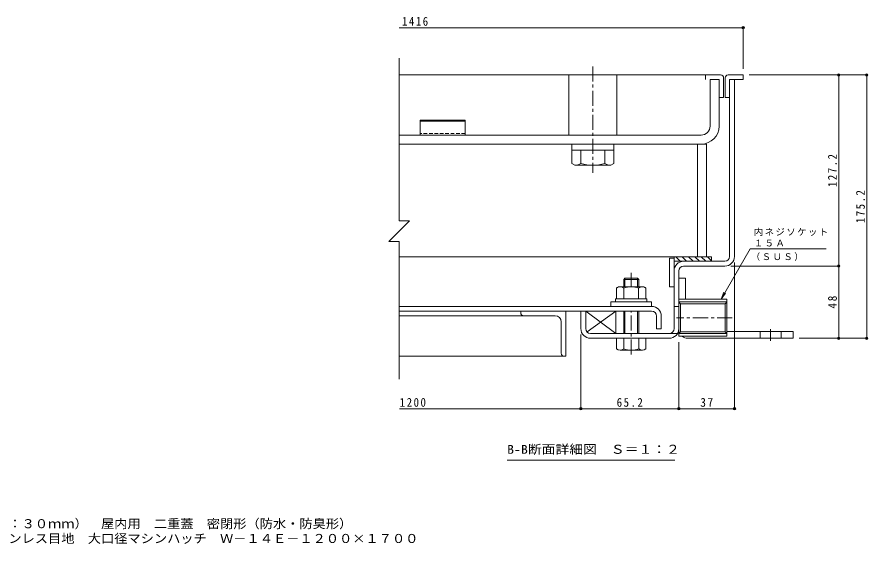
# Model space of a CAD drawing. Units: millimetres on the paper, enlarged 10 times, with parts at other scales. Extents: x -2686 to 2781, y -1962 to 1908.
# Drawn here: x -119 to 2712, y -1962 to -209 of the extents above; entities that cross this region are included whole.
import ezdxf
from ezdxf.enums import TextEntityAlignment as Align

# ---------------------------------------------------------------- set-up
doc = ezdxf.new("R2010")
doc.units = ezdxf.units.MM
doc.header["$LTSCALE"] = 10
doc.header["$PDMODE"] = 32
doc.header["$PDSIZE"] = 8
doc.linetypes.add('CHAIN1', pattern=[8, 5, -1, 1, -1])
doc.linetypes.add('DASHED1', pattern=[1.8, 1.2, -0.6])
for name, color, linetype, lineweight in [('D-1', 2, 'Continuous', 9), ('D-3', 4, 'Continuous', 9), ('D-5', 7, 'Continuous', 9), ('D-6', 6, 'Continuous', 9), ('D-7', 5, 'Continuous', 5), ('D-8', 5, 'Continuous', 5), ('D-A', 3, 'Continuous', 9), ('D-B', 6, 'Continuous', 9), ('D-C', 2, 'Continuous', 5), ('D-E', 3, 'Continuous', 9), ('D-F', 7, 'Continuous', 9), ('F-5_F-5ﾚｲﾔ', 7, 'Continuous', 9)]:
    doc.layers.add(name, color=color, linetype=linetype, lineweight=lineweight)
doc.styles.add('ＭＳ ゴシック', font='')
doc.styles.get('ＭＳ ゴシック').set_extended_font_data('MS Gothic')

msp = doc.modelspace()

# ---------------------------------------------------------------- linework, layer by layer
at = {"layer": 'D-1'}
for p, q in [((2251.47, -1005.81), (2251.47, -416.81)), ((2251.47, -416.81), (2267.47, -416.81)), ((2267.47, -1005.81), (2267.47, -416.81)), ((2235.47, -1021.81), (2098.47, -1021.81)), ((2098.47, -1037.81), (2235.47, -1037.81)), ((2066.47, -1245.81), (2066.47, -1053.81)), ((2082.47, -1053.81), (2082.47, -1245.81)), ((2242.47, -1147.93), (2082.47, -1147.93)), ((2082.47, -1147.93), (2082.47, -1270.93)), ((2242.47, -1157.04), (2236.66, -1162.85)), ((2242.47, -1147.93), (2242.47, -1270.93)), ((1772.47, -1245.81), (1772.47, -1187.81)), ((2082.47, -1171.81), (2066.47, -1171.81)), ((2236.66, -1162.85), (2088.28, -1162.85)), ((2088.28, -1256.01), (2088.28, -1162.85)), ((2236.66, -1162.85), (2236.66, -1256.01)), ((2078.18, -1261.81), (1788.47, -1261.81)), ((2082.47, -1261.82), (2088.28, -1256.01)), ((2242.47, -1261.82), (2082.47, -1261.82)), ((2242.47, -1270.93), (2082.47, -1270.93)), ((2236.66, -1256.01), (2088.28, -1256.01)), ((2242.47, -1261.82), (2236.66, -1256.01)), ((1788.47, -1277.81), (1898.97, -1277.81)), ((1948.97, -1277.81), (2050.47, -1277.81))]:
    msp.add_line(p, q, dxfattribs=at)
for points in [[(2242.47, -1157.04), (2082.47, -1157.04), (2088.28, -1162.85)], [(1756.47, -1245.81), (1756.47, -1187.81), (1772.47, -1187.81)]]:
    msp.add_lwpolyline(points, dxfattribs=at)
for centre, radius, start, end in [((2235.47, -1005.81), 16, 270, 0), ((2235.47, -1005.81), 32, 270, 0), ((2098.47, -1053.81), 32, 90, 180), ((2098.47, -1053.81), 16, 90, 180), ((1788.47, -1245.81), 32, 180, 270), ((1788.47, -1245.81), 16, 180, 270), ((2050.47, -1245.81), 32, 270, 0), ((2050.47, -1245.81), 16, 270, 0)]:
    msp.add_arc(centre, radius, start, end, dxfattribs=at)
at = {"layer": 'D-3'}
for p, q in [((2171.47, -401.81), (1152.21, -401.81)), ((2216.47, -416.81), (2216.47, -476.81)), ((2231.47, -411.81), (2231.47, -476.81)), ((2236.47, -411.81), (2236.47, -476.81)), ((2246.47, -401.81), (2296.47, -401.81)), ((2296.47, -416.81), (2251.47, -416.81)), ((2251.47, -416.81), (2251.47, -476.81)), ((2296.47, -401.81), (2296.47, -416.81)), ((2216.47, -476.81), (2231.47, -476.81)), ((2251.47, -476.81), (2236.47, -476.81)), ((1221.47, -551.81), (1221.47, -601.81)), ((1371.47, -551.81), (1221.47, -551.81)), ((1371.47, -556.14), (1221.47, -556.14))]:
    msp.add_line(p, q, dxfattribs=at)
at = {"layer": 'D-3', "linetype": 'DASHED1'}
msp.add_line((1371.47, -596.81), (1221.47, -596.81), dxfattribs=at)
at = {"layer": 'D-3'}
for points in [[(2221.47, -401.81), (2171.47, -401.81), (2171.47, -416.81)], [(1371.47, -551.81), (1371.47, -601.81), (1221.47, -601.81)]]:
    msp.add_lwpolyline(points, dxfattribs=at)
for centre, start, end in [((2221.47, -411.81), 0, 90), ((2246.47, -411.81), 90, 180)]:
    msp.add_arc(centre, 10, start, end, dxfattribs=at)
at = {"layer": 'D-5'}
for p, q in [((2222.86, -1147.93), (2319.37, -980.77)), ((2319.37, -980.77), (2572.11, -980.77)), ((2222.86, -1147.93), (2232.43, -1124.83)), ((2222.86, -1147.93), (2238.08, -1128.1)), ((2068.64, -1683.5), (1511.14, -1683.5))]:
    msp.add_line(p, q, dxfattribs=at)
at = {"layer": 'D-6'}
for p, q in [((2051.47, -1011.81), (2066.47, -1011.81)), ((2051.47, -1011.81), (2051.47, -1106.81)), ((2066.47, -1006.81), (2066.47, -1106.81)), ((2087.16, -1021.81), (2072.16, -1006.81)), ((2108.37, -1021.81), (2093.37, -1006.81)), ((2129.59, -1021.81), (2114.59, -1006.81)), ((2150.8, -1021.81), (2135.8, -1006.81)), ((2172.01, -1021.81), (2157.01, -1006.81)), ((2191.47, -1020.05), (2178.23, -1006.81)), ((2191.47, -1021.81), (2066.47, -1021.81)), ((2051.47, -1106.81), (2066.47, -1106.81)), ((1772.47, -1187.81), (1772.47, -1245.81)), ((1776.99, -1256.96), (1872.47, -1187.81)), ((1788.47, -1261.81), (1872.47, -1261.81))]:
    msp.add_line(p, q, dxfattribs=at)
msp.add_lwpolyline([(2191.47, -1021.81), (2191.47, -1006.81), (2066.47, -1006.81)], dxfattribs=at)
msp.add_lwpolyline([(1872.47, -1261.81), (1872.47, -1187.81), (1772.47, -1187.81)], close=True, dxfattribs=at)
at = {"layer": 'D-7', "linetype": 'CHAIN1'}
for p, q in [((1923.97, -1105.31), (1923.97, -1060.15)), ((1923.97, -1332.2), (1923.97, -1187.81))]:
    msp.add_line(p, q, dxfattribs=at)
at = {"layer": 'D-7'}
for p, q in [((1903.03, -1077.81), (1898.97, -1081.87)), ((1948.97, -1081.87), (1898.97, -1081.87)), ((1898.97, -1105.31), (1898.97, -1081.87)), ((1944.91, -1077.81), (1903.03, -1077.81)), ((1903.03, -1105.31), (1903.03, -1077.81)), ((1944.91, -1077.81), (1948.97, -1081.87)), ((1944.91, -1105.31), (1944.91, -1077.81)), ((1948.97, -1081.87), (1948.97, -1105.31)), ((1948.97, -1081.87), (1948.97, -1105.31)), ((1898.97, -1261.81), (1898.97, -1187.81)), ((1903.03, -1261.81), (1903.03, -1187.81)), ((1944.91, -1261.81), (1944.91, -1187.81)), ((1948.97, -1187.81), (1948.97, -1261.81)), ((1874.97, -1313.34), (1874.97, -1277.81)), ((1972.97, -1277.81), (1874.97, -1277.81)), ((1898.97, -1313.34), (1898.97, -1277.81)), ((1948.97, -1277.81), (1948.97, -1313.34)), ((1972.97, -1313.34), (1972.97, -1277.81)), ((1960.97, -1317.82), (1886.97, -1317.82))]:
    msp.add_line(p, q, dxfattribs=at)
at = {"layer": 'D-7', "color": 2, "lineweight": 9}
for p, q in [((1874.9, -1110.61), (1881.47, -1106.81)), ((1874.9, -1110.61), (1874.9, -1146.81)), ((1966.47, -1106.81), (1881.47, -1106.81)), ((1899.43, -1110.61), (1899.43, -1146.81)), ((1948.51, -1110.61), (1948.51, -1146.81))]:
    msp.add_line(p, q, dxfattribs=at)
at = {"layer": 'D-7', "color": 134}
for p, q in [((1856.47, -1156.81), (1856.47, -1171.81)), ((1856.47, -1156.81), (1991.47, -1156.81)), ((1991.47, -1156.81), (1991.47, -1171.81)), ((1856.47, -1171.81), (1991.47, -1171.81))]:
    msp.add_line(p, q, dxfattribs=at)
at = {"layer": 'D-7', "color": 6, "lineweight": 9}
for p, q in [((1871.47, -1146.81), (1871.47, -1156.81)), ((1871.47, -1156.81), (1976.47, -1156.81))]:
    msp.add_line(p, q, dxfattribs=at)
at = {"layer": 'D-7', "color": 2, "lineweight": 9}
msp.add_lwpolyline([(1966.47, -1106.81), (1973.05, -1110.61), (1973.05, -1146.81), (1874.9, -1146.81)], dxfattribs=at)
at = {"layer": 'D-7', "color": 6, "lineweight": 9}
msp.add_lwpolyline([(1871.47, -1146.81), (1976.47, -1146.81), (1976.47, -1156.81)], dxfattribs=at)
at = {"layer": 'D-7', "color": 2, "lineweight": 9}
for centre, radius, start, end in [((1889.38, -1135.7), 28.97, 94.38438, 120), ((1886.4, -1131.01), 24.21, 57.42749, 88.18784), ((1923.97, -1188.02), 81.2, 72.41188, 107.5881), ((1961.54, -1131.01), 24.21, 91.81215, 122.57249), ((1958.56, -1135.7), 28.97, 59.99998, 85.6156)]:
    msp.add_arc(centre, radius, start, end, dxfattribs=at)
at = {"layer": 'D-7'}
for centre, radius, start, end in [((1886.97, -1299.49), 18.33, 229.1022, 310.89809), ((1923.97, -1245.74), 72.08, 249.70546, 290.29454), ((1960.97, -1299.49), 18.33, 229.10191, 310.8978)]:
    msp.add_arc(centre, radius, start, end, dxfattribs=at)
at = {"layer": 'D-8'}
for p, q in [((2143.97, -631.81), (2173.97, -631.81)), ((2143.97, -631.81), (2143.97, -1006.81)), ((2173.97, -631.81), (2173.97, -1006.81)), ((2143.97, -1006.81), (2173.97, -1006.81))]:
    msp.add_line(p, q, dxfattribs=at)
at = {"layer": 'D-A'}
for p, q in [((1991.97, -1171.81), (1152.92, -1171.81)), ((1152.92, -1187.81), (1991.97, -1187.81)), ((2007.97, -1203.81), (2007.97, -1246.81)), ((2023.97, -1203.81), (2023.97, -1246.81)), ((2007.97, -1246.81), (2023.97, -1246.81))]:
    msp.add_line(p, q, dxfattribs=at)
for radius in [32, 16]:
    msp.add_arc((1991.97, -1203.81), radius, 0, 90, dxfattribs=at)
at = {"layer": 'D-B'}
for p, q in [((1556.47, -1187.81), (1152.92, -1187.81)), ((1556.47, -1187.81), (1706.47, -1187.81)), ((1556.47, -1192.81), (1556.47, -1187.81)), ((1706.47, -1187.81), (1706.47, -1337.81)), ((1566.47, -1202.81), (1152.92, -1202.81)), ((1566.47, -1202.81), (1671.47, -1202.81)), ((1691.47, -1327.81), (1691.47, -1222.81)), ((1701.47, -1337.81), (1152.92, -1337.81)), ((1701.47, -1337.81), (1706.47, -1337.81))]:
    msp.add_line(p, q, dxfattribs=at)
for centre, radius, start, end in [((1566.47, -1192.81), 10, 180, 270), ((1671.47, -1222.81), 20, 0, 90), ((1701.47, -1327.81), 10, 180, 270)]:
    msp.add_arc(centre, radius, start, end, dxfattribs=at)
at = {"layer": 'D-C', "linetype": 'CHAIN1', "lineweight": 9}
msp.add_line((1796.47, -374.13), (1796.47, -727.44), dxfattribs=at)
at = {"layer": 'D-C', "lineweight": 9}
for p, q in [((1716.47, -601.81), (1716.47, -401.81)), ((1716.47, -401.81), (1876.47, -401.81)), ((1876.47, -601.81), (1876.47, -401.81)), ((1716.47, -601.81), (1876.47, -601.81))]:
    msp.add_line(p, q, dxfattribs=at)
at = {"layer": 'D-C', "color": 134}
for p, q in [((1726.47, -631.81), (1866.47, -631.81)), ((1866.47, -631.81), (1866.47, -651.81))]:
    msp.add_line(p, q, dxfattribs=at)
at = {"layer": 'D-C', "color": 5}
for p, q in [((1726.97, -651.81), (1726.97, -696.18)), ((1756.47, -696.33), (1756.47, -651.81)), ((1836.47, -696.33), (1836.47, -651.81)), ((1865.97, -651.81), (1865.97, -696.33)), ((1736.51, -701.69), (1726.97, -696.18)), ((1856.47, -701.81), (1736.72, -701.81)), ((1856.47, -701.81), (1865.97, -696.33))]:
    msp.add_line(p, q, dxfattribs=at)
at = {"layer": 'D-C', "color": 134}
msp.add_lwpolyline([(1726.47, -631.81), (1726.47, -651.81), (1866.47, -651.81)], dxfattribs=at)
at = {"layer": 'D-C', "color": 5}
for centre, radius, start, end in [((1737.76, -667.3), 34.53, 267.86055, 302.81094), ((1796.47, -553.21), 148.6, 254.38446, 285.61554), ((1855.18, -667.3), 34.53, 237.18906, 272.13945)]:
    msp.add_arc(centre, radius, start, end, dxfattribs=at)
at = {"layer": 'D-E', "color": 2}
msp.add_line((2143.97, -1006.81), (1152.92, -1006.81), dxfattribs=at)
at = {"layer": 'D-E'}
for p, q in [((2082.47, -1077.81), (2082.47, -1245.81)), ((2082.47, -1077.81), (2104.97, -1077.81)), ((2104.97, -1147.93), (2104.97, -1077.81)), ((2242.47, -1255.31), (2462.47, -1255.31)), ((2352.47, -1277.82), (2352.47, -1255.32)), ((2422.47, -1277.81), (2422.47, -1255.31)), ((2462.47, -1255.31), (2462.47, -1277.81)), ((2462.47, -1277.81), (2112.47, -1277.81))]:
    msp.add_line(p, q, dxfattribs=at)
at = {"layer": 'D-E', "linetype": 'CHAIN1'}
msp.add_line((2387.47, -1286.55), (2387.47, -1247.1), dxfattribs=at)
at = {"layer": 'D-E', "color": 2}
msp.add_lwpolyline([(2143.97, -1006.81), (2143.97, -631.81), (1152.27, -631.81)], dxfattribs=at)
at = {"layer": 'D-E'}
msp.add_arc((2112.47, -1247.81), 30, 230.3984, 270, dxfattribs=at)
at = {"layer": 'D-F'}
for p, q in [((2296.47, -244.57), (1152.21, -244.57)), ((2296.47, -241.57), (2296.47, -381.81)), ((1152.21, -346.05), (1152.21, -887.57)), ((2710.65, -401.81), (2316.47, -401.81)), ((2614.31, -401.81), (2614.31, -1037.81)), ((2707.65, -401.81), (2707.65, -1277.81)), ((1186.62, -887.57), (1117.8, -956.39)), ((1152.21, -887.57), (1186.62, -887.57)), ((1152.21, -956.39), (1117.8, -956.39)), ((1152.21, -956.39), (1152.21, -1414.35)), ((2617.31, -1037.81), (2255.47, -1037.81)), ((2267.47, -1515.15), (2267.47, -1025.81)), ((2614.31, -1037.81), (2614.31, -1277.81)), ((1756.47, -1515.15), (1756.47, -1265.81)), ((2082.47, -1515.15), (2082.47, -1290.93)), ((2710.65, -1277.81), (2482.47, -1277.81)), ((1756.47, -1512.15), (1152.92, -1512.15)), ((2082.47, -1512.15), (1756.47, -1512.15)), ((2267.47, -1512.15), (2082.47, -1512.15))]:
    msp.add_line(p, q, dxfattribs=at)
at = {"layer": 'D-F', "color": 3}
for p, q in [((2186.47, -571.81), (2186.47, -416.81)), ((2216.47, -416.81), (2186.47, -416.81)), ((2216.47, -571.81), (2216.47, -416.81)), ((2156.47, -601.81), (1152.21, -601.81)), ((1152.27, -631.81), (2156.47, -631.81))]:
    msp.add_line(p, q, dxfattribs=at)
at = {"layer": 'D-F', "linetype": 'CHAIN1'}
msp.add_line((2259.48, -1209.43), (2075.11, -1209.43), dxfattribs=at)
at = {"layer": 'D-F', "color": 3}
for radius in [30, 60]:
    msp.add_arc((2156.47, -571.81), radius, 270, 0, dxfattribs=at)
at = {"layer": 'D-F'}
for p in [(2296.47, -244.57), (2614.31, -401.81), (2707.65, -401.81), (2614.31, -1037.81), (2614.31, -1277.81), (2707.65, -1277.81), (1756.47, -1512.15), (2082.47, -1512.15), (2267.47, -1512.15)]:
    msp.add_point(p, dxfattribs=at)

# ---------------------------------------------------------------- texts
at = {"layer": 'D-5', "color": 2, "style": 'ＭＳ ゴシック', "width": 1.15}
msp.add_text('B-B断面詳細図\u3000Ｓ＝１：２', height=29.33, dxfattribs=at).set_placement((1511.14, -1671), align=Align.BOTTOM_LEFT)
at = {"layer": 'D-5', "char_height": 21.99, "attachment_point": 7, "style": 'ＭＳ ゴシック'}
for s, insert in [('\\T1.17;内ネジソケット', (2332.11, -937.93)), ('\\T1.17;１５Ａ', (2332.11, -972.77)), ('\\T1.17;（ＳＵＳ）', (2322.45, -1020.62))]:
    msp.add_mtext(s, dxfattribs=dict(at, insert=insert))
at = {"layer": 'D-F', "color": 2, "char_height": 29.33, "attachment_point": 7, "style": 'ＭＳ ゴシック'}
for s, insert in [('\\T1.28;\\W0.9;1416', (1161.47, -238.57)), ('\\T1.28;\\W0.9;1200', (1154.04, -1506.15)), ('\\T1.28;\\W0.9;65.2', (1875.72, -1506.15)), ('\\T1.27;\\W0.95;37', (2153.72, -1506.15))]:
    msp.add_mtext(s, dxfattribs=dict(at, insert=insert))
at = {"layer": 'D-F', "color": 2, "char_height": 29.33, "attachment_point": 7, "rotation": 90, "style": 'ＭＳ ゴシック'}
for s, insert in [('\\T1.28;\\W0.9;127.2', (2608.31, -774.81)), ('\\T1.28;\\W0.9;175.2', (2701.65, -894.81)), ('\\T1.27;\\W0.95;48', (2608.31, -1179.06))]:
    msp.add_mtext(s, dxfattribs=dict(at, insert=insert))
at = {"layer": 'F-5_F-5ﾚｲﾔ', "color": 2, "style": 'ＭＳ ゴシック', "width": 1.1}
for s, p in [('充填用（充填深さ：３０ｍｍ）\u3000屋内用\u3000二重蓋\u3000密閉形（防水・防臭形）', (-500.11, -1918.5)), ('スチール製\u3000ステンレス目地\u3000大口径マシンハッチ\u3000Ｗ－１４Ｅ－１２００×１７００', (-500.11, -1967.71))]:
    msp.add_text(s, height=29.33, dxfattribs=at).set_placement(p, align=Align.BOTTOM_LEFT)

doc.saveas('drawing.dxf')
